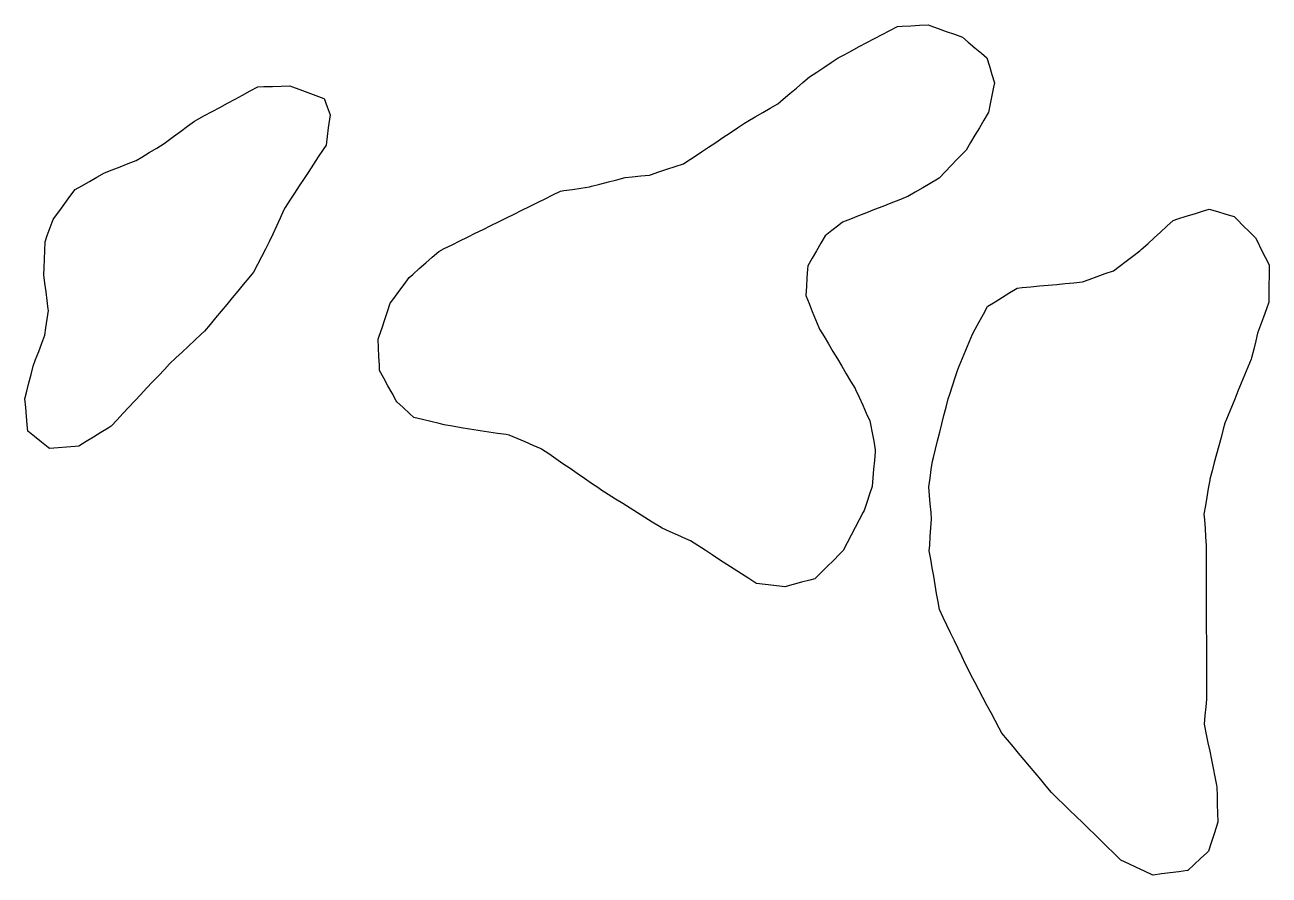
# Model space of a CAD drawing. Header units: millimetres. Extents: x 230 to 3347, y 514 to 5196.
# Drawn here: x 1905.8 to 2049.6, y 3884.6 to 3982.8 of the extents above; entities that cross this region are included whole.
import ezdxf

# ---------------------------------------------------------------- set-up
doc = ezdxf.new("R2010")
doc.units = ezdxf.units.MM
for name, color, linetype in [('ALL_HOLES', 1, 'Continuous'), ('OUTLINE_ISLAND_01_HOLE_259', 1, 'Continuous'), ('OUTLINE_ISLAND_01_HOLE_260', 1, 'Continuous'), ('OUTLINE_ISLAND_01_HOLE_261', 1, 'Continuous')]:
    doc.layers.add(name, color=color, linetype=linetype)

msp = doc.modelspace()

# ---------------------------------------------------------------- linework, layer by layer
at = {"layer": 'ALL_HOLES'}
for points in [[(2016.9649, 3979.0039), (2017.2522, 3978.0461), (2017.5395, 3977.0882), (2017.8268, 3976.1304), (2017.731, 3975.6471), (2017.5366, 3974.6661), (2017.3422, 3973.6852), (2017.1478, 3972.7043), (2017.1174, 3972.6536), (2016.6031, 3971.796), (2016.0888, 3970.9385), (2015.5744, 3970.0809), (2015.0601, 3969.2233), (2014.5458, 3968.3657), (2014.216, 3968.0196), (2013.5261, 3967.2956), (2012.8362, 3966.5717), (2012.1464, 3965.8478), (2011.4565, 3965.1238), (2011.2672, 3965.0129), (2010.4046, 3964.5071), (2009.5419, 3964.0013), (2008.6793, 3963.4955), (2007.8166, 3962.9897), (2007.7078, 3962.947), (2006.777, 3962.5816), (2005.8461, 3962.2163), (2004.9152, 3961.8509), (2003.9844, 3961.4855), (2003.0535, 3961.1201), (2002.1227, 3960.7548), (2001.1918, 3960.3894), (2000.2609, 3960.024), (1999.8369, 3959.6909), (1999.0505, 3959.0732), (1998.2641, 3958.4555), (1998.2623, 3958.4524), (1997.7623, 3957.5864), (1997.2622, 3956.7205), (1996.7621, 3955.8545), (1996.2621, 3954.9885), (1996.2344, 3954.5759), (1996.1674, 3953.5781), (1996.1005, 3952.5804), (1996.0335, 3951.5826), (1996.0456, 3951.5524), (1996.4144, 3950.6229), (1996.7833, 3949.6934), (1997.1521, 3948.7639), (1997.521, 3947.8344), (1997.6231, 3947.6637), (1998.1362, 3946.8054), (1998.6493, 3945.947), (1999.1625, 3945.0887), (1999.6756, 3944.2304), (2000.1887, 3943.3721), (2000.7019, 3942.5138), (2001.215, 3941.6555), (2001.7281, 3940.7972), (2001.775, 3940.695), (2002.1919, 3939.786), (2002.6088, 3938.877), (2003.0257, 3937.9681), (2003.4425, 3937.0591), (2003.5143, 3936.6722), (2003.6967, 3935.689), (2003.8792, 3934.7057), (2004.0616, 3933.7225), (2004.0406, 3933.478), (2003.9551, 3932.4816), (2003.8697, 3931.4853), (2003.7842, 3930.4889), (2003.6988, 3929.4926), (2003.3973, 3928.5808), (2003.0834, 3927.6313), (2002.7695, 3926.6819), (2002.6747, 3926.5014), (2002.2099, 3925.616), (2001.7451, 3924.7306), (2001.2802, 3923.8452), (2000.8154, 3922.9598), (2000.3506, 3922.0744), (1999.921, 3921.6452), (1999.2136, 3920.9384), (1998.5062, 3920.2316), (1997.7988, 3919.5248), (1997.0914, 3918.818), (1996.5119, 3918.6611), (1995.5466, 3918.3998), (1994.5814, 3918.1385), (1993.6161, 3917.8772), (1993.3132, 3917.9126), (1992.3199, 3918.0285), (1991.3267, 3918.1445), (1990.3334, 3918.2604), (1990.2676, 3918.303), (1989.4275, 3918.8454), (1988.5874, 3919.3878), (1987.7473, 3919.9302), (1986.9072, 3920.4726), (1986.067, 3921.015), (1985.2269, 3921.5575), (1984.3868, 3922.0999), (1983.5467, 3922.6423), (1982.7066, 3923.1847), (1982.1669, 3923.4264), (1981.2543, 3923.8351), (1980.3416, 3924.2439), (1979.429, 3924.6526), (1979.1324, 3924.8388), (1978.2854, 3925.3704), (1977.4385, 3925.9021), (1976.5915, 3926.4337), (1975.7445, 3926.9654), (1974.8976, 3927.497), (1974.0506, 3928.0287), (1973.2036, 3928.5603), (1972.3567, 3929.092), (1972.0922, 3929.2733), (1971.2675, 3929.8389), (1970.4428, 3930.4044), (1969.6181, 3930.97), (1968.7933, 3931.5355), (1967.9686, 3932.1011), (1967.1439, 3932.6666), (1966.3192, 3933.2322), (1965.4945, 3933.7977), (1965.4313, 3933.8252), (1964.5145, 3934.2245), (1963.5976, 3934.6237), (1962.6808, 3935.0229), (1961.764, 3935.4222), (1961.3836, 3935.4763), (1960.3936, 3935.617), (1959.4035, 3935.7578), (1958.4135, 3935.8986), (1958.1659, 3935.9404), (1957.1799, 3936.1069), (1956.1938, 3936.2733), (1955.2078, 3936.4398), (1954.2218, 3936.6063), (1953.6568, 3936.7425), (1952.6847, 3936.9769), (1951.7125, 3937.2113), (1950.7404, 3937.4457), (1950.2238, 3937.9191), (1949.4865, 3938.5947), (1948.7492, 3939.2702), (1948.6934, 3939.3723), (1948.2137, 3940.2497), (1947.7339, 3941.1271), (1947.2542, 3942.0045), (1946.7745, 3942.8819), (1946.7473, 3943.4885), (1946.7026, 3944.4875), (1946.6578, 3945.4865), (1946.6131, 3946.4855), (1946.7376, 3946.8603), (1947.053, 3947.8093), (1947.3683, 3948.7583), (1947.6836, 3949.7073), (1947.999, 3950.6562), (1948.4068, 3951.2089), (1949.0006, 3952.0136), (1949.5944, 3952.8182), (1950.1882, 3953.6228), (1950.6073, 3953.9943), (1951.3557, 3954.6576), (1952.104, 3955.321), (1952.8524, 3955.9843), (1953.6007, 3956.6476), (1954.248, 3956.9674), (1955.1446, 3957.4103), (1956.0412, 3957.8532), (1956.9377, 3958.2962), (1957.8343, 3958.7391), (1958.7308, 3959.182), (1959.6274, 3959.6249), (1960.5239, 3960.0679), (1961.4205, 3960.5108), (1962.3171, 3960.9537), (1963.2136, 3961.3966), (1964.1102, 3961.8396), (1965.0067, 3962.2825), (1965.9033, 3962.7254), (1966.7999, 3963.1684), (1967.6964, 3963.6113), (1968.0704, 3963.6673), (1969.0594, 3963.8153), (1970.0484, 3963.9633), (1971.0373, 3964.1114), (1971.277, 3964.1741), (1972.2443, 3964.4276), (1973.2117, 3964.681), (1974.179, 3964.9345), (1975.1464, 3965.1879), (1975.9743, 3965.2728), (1976.9691, 3965.3749), (1977.9638, 3965.4769), (1978.0811, 3965.5151), (1979.0319, 3965.8249), (1979.9828, 3966.1346), (1980.9336, 3966.4444), (1981.8844, 3966.7541), (1982.2973, 3967.0296), (1983.1291, 3967.5847), (1983.9609, 3968.1397), (1984.7927, 3968.6948), (1985.6245, 3969.2499), (1986.4563, 3969.8049), (1987.2881, 3970.36), (1988.1199, 3970.9151), (1988.9517, 3971.4701), (1989.3314, 3971.6914), (1990.1954, 3972.1948), (1991.0595, 3972.6982), (1991.9235, 3973.2017), (1992.7875, 3973.7051), (1993.4118, 3974.2329), (1994.1755, 3974.8785), (1994.9392, 3975.524), (1995.7029, 3976.1696), (1996.4665, 3976.8152), (1997.2918, 3977.3657), (1998.1238, 3977.9206), (1998.9557, 3978.4755), (1999.7876, 3979.0304), (2000.4462, 3979.3781), (2001.3305, 3979.845), (2002.2148, 3980.3118), (2003.0991, 3980.7787), (2003.9834, 3981.2456), (2004.8678, 3981.7125), (2005.7521, 3982.1794), (2006.6364, 3982.6463), (2007.1626, 3982.6734), (2008.1613, 3982.7249), (2009.16, 3982.7764), (2010.1586, 3982.828), (2010.3843, 3982.7473), (2011.3259, 3982.4107), (2012.2676, 3982.074), (2013.2092, 3981.7374), (2014.1508, 3981.4008), (2014.8099, 3980.8395), (2015.5711, 3980.1911), (2016.3324, 3979.5426)], [(1940.3712, 3974.3008), (1940.7076, 3973.3591), (1941.0439, 3972.4173), (1940.9782, 3971.9188), (1940.8474, 3970.9274), (1940.7167, 3969.936), (1940.586, 3968.9446), (1940.2335, 3968.4078), (1939.6847, 3967.5719), (1939.1358, 3966.736), (1938.5869, 3965.9001), (1938.038, 3965.0642), (1937.4891, 3964.2283), (1936.9402, 3963.3924), (1936.3913, 3962.5565), (1935.8425, 3961.7206), (1935.6857, 3961.3784), (1935.2694, 3960.4692), (1934.853, 3959.56), (1934.4366, 3958.6508), (1934.0203, 3957.7416), (1933.5927, 3956.9232), (1933.1296, 3956.0369), (1932.6665, 3955.1506), (1932.2034, 3954.2643), (1931.6517, 3953.5982), (1931.0139, 3952.828), (1930.3761, 3952.0578), (1929.7383, 3951.2877), (1929.1005, 3950.5175), (1928.4626, 3949.7473), (1927.8248, 3948.9771), (1927.187, 3948.2069), (1926.5492, 3947.4367), (1926.1474, 3947.0617), (1925.4163, 3946.3794), (1924.6853, 3945.697), (1923.9543, 3945.0147), (1923.2232, 3944.3324), (1922.4922, 3943.65), (1921.8968, 3943.0131), (1921.2138, 3942.2827), (1920.5309, 3941.5522), (1919.848, 3940.8217), (1919.165, 3940.0912), (1918.4821, 3939.3607), (1917.7992, 3938.6302), (1917.1162, 3937.8998), (1916.4333, 3937.1693), (1915.7504, 3936.4388), (1915.4053, 3936.2271), (1914.5528, 3935.7044), (1913.7003, 3935.1816), (1912.8478, 3934.6589), (1911.9954, 3934.1361), (1911.6002, 3934.1065), (1910.603, 3934.0317), (1909.6058, 3933.957), (1908.6086, 3933.8822), (1908.472, 3933.9907), (1907.689, 3934.6128), (1906.906, 3935.2348), (1906.123, 3935.8568), (1906.0531, 3936.6169), (1905.9615, 3937.6127), (1905.87, 3938.6085), (1905.7784, 3939.6043), (1905.9998, 3940.4813), (1906.2445, 3941.4509), (1906.4892, 3942.4205), (1906.7339, 3943.3901), (1907.0226, 3944.1598), (1907.3737, 3945.0961), (1907.7248, 3946.0324), (1908.0759, 3946.9688), (1908.2055, 3947.8297), (1908.3544, 3948.8186), (1908.5033, 3949.8075), (1908.4805, 3949.987), (1908.3547, 3950.979), (1908.2289, 3951.9711), (1908.1031, 3952.9632), (1907.9774, 3953.9552), (1908.0061, 3954.7638), (1908.0416, 3955.7632), (1908.0771, 3956.7625), (1908.1126, 3957.7619), (1908.3694, 3958.4708), (1908.71, 3959.411), (1909.0507, 3960.3512), (1909.2145, 3960.5742), (1909.8066, 3961.38), (1910.3988, 3962.1858), (1910.9909, 3962.9917), (1911.583, 3963.7975), (1912.3571, 3964.2353), (1913.2276, 3964.7276), (1914.098, 3965.2199), (1914.9684, 3965.7122), (1915.8569, 3966.0614), (1916.7876, 3966.4272), (1917.7183, 3966.7929), (1918.649, 3967.1587), (1919.3, 3967.553), (1920.1553, 3968.071), (1921.0107, 3968.5891), (1921.866, 3969.1071), (1922.1693, 3969.3319), (1922.9725, 3969.9275), (1923.7758, 3970.5231), (1924.5791, 3971.1187), (1925.3824, 3971.7143), (1925.667, 3971.8679), (1926.5472, 3972.3426), (1927.4273, 3972.8173), (1928.3074, 3973.292), (1929.1876, 3973.7668), (1930.0677, 3974.2415), (1930.9478, 3974.7162), (1931.828, 3975.1909), (1932.7081, 3975.6657), (1933.3981, 3975.6884), (1934.3975, 3975.7212), (1935.397, 3975.7541), (1936.3964, 3975.7869), (1936.5989, 3975.7112), (1937.5356, 3975.361), (1938.4722, 3975.0108), (1939.4089, 3974.6606), (1940.3456, 3974.3104)], [(2042.664, 3961.5353), (2043.6218, 3961.2479), (2044.5797, 3960.9605), (2045.5375, 3960.6732), (2045.8861, 3960.3251), (2046.5937, 3959.6185), (2047.3014, 3958.9119), (2048.009, 3958.2053), (2048.2264, 3957.7741), (2048.6765, 3956.8812), (2049.1267, 3955.9882), (2049.5768, 3955.0952), (2049.575, 3954.7836), (2049.5691, 3953.7836), (2049.5633, 3952.7836), (2049.5574, 3951.7836), (2049.5516, 3950.7837), (2049.2664, 3950.0002), (2048.9243, 3949.0606), (2048.5823, 3948.1209), (2048.2402, 3947.1812), (2048.0285, 3946.3036), (2047.7939, 3945.3315), (2047.5594, 3944.3594), (2047.491, 3944.1926), (2047.112, 3943.2672), (2046.733, 3942.3418), (2046.354, 3941.4164), (2045.975, 3940.491), (2045.596, 3939.5656), (2045.217, 3938.6402), (2044.838, 3937.7148), (2044.459, 3936.7894), (2044.2792, 3936.1172), (2044.0207, 3935.1512), (2043.7622, 3934.1852), (2043.5037, 3933.2192), (2043.2452, 3932.2532), (2042.9868, 3931.2872), (2042.7283, 3930.3211), (2042.7115, 3930.2211), (2042.5463, 3929.2348), (2042.3811, 3928.2486), (2042.2159, 3927.2623), (2042.0507, 3926.276), (2042.0967, 3925.6327), (2042.1681, 3924.6352), (2042.2394, 3923.6378), (2042.3107, 3922.6403), (2042.3115, 3921.8826), (2042.3124, 3920.8826), (2042.3134, 3919.8826), (2042.3144, 3918.8826), (2042.3153, 3917.8826), (2042.3163, 3916.8826), (2042.3173, 3915.8826), (2042.3182, 3914.8826), (2042.3192, 3913.8826), (2042.3202, 3912.8826), (2042.3211, 3911.8826), (2042.3221, 3910.8826), (2042.3231, 3909.8826), (2042.324, 3908.8826), (2042.325, 3907.8826), (2042.326, 3906.8826), (2042.3269, 3905.8826), (2042.3279, 3904.8826), (2042.2473, 3904.007), (2042.1556, 3903.0112), (2042.0639, 3902.0154), (2042.1073, 3901.8041), (2042.3083, 3900.8246), (2042.5093, 3899.845), (2042.7103, 3898.8654), (2042.9113, 3897.8858), (2043.1123, 3896.9062), (2043.3133, 3895.9266), (2043.5143, 3894.947), (2043.5217, 3894.7301), (2043.5557, 3893.7307), (2043.5896, 3892.7313), (2043.6236, 3891.7319), (2043.6576, 3890.7324), (2043.4779, 3890.1767), (2043.1701, 3889.2252), (2042.8624, 3888.2738), (2042.5547, 3887.3223), (2042.3624, 3887.1423), (2041.6322, 3886.459), (2040.9021, 3885.7757), (2040.172, 3885.0924), (2040.1303, 3885.0869), (2039.1391, 3884.9544), (2038.1479, 3884.822), (2037.1567, 3884.6895), (2036.1655, 3884.5571), (2036.0749, 3884.5994), (2035.1689, 3885.0226), (2034.2629, 3885.4458), (2033.3568, 3885.869), (2032.4508, 3886.2922), (2032.2917, 3886.4472), (2031.5755, 3887.1451), (2030.8592, 3887.843), (2030.143, 3888.5408), (2029.4268, 3889.2387), (2028.7106, 3889.9366), (2027.9943, 3890.6344), (2027.2781, 3891.3323), (2026.5619, 3892.0302), (2025.8456, 3892.728), (2025.1294, 3893.4259), (2024.4132, 3894.1238), (2023.8239, 3894.8295), (2023.183, 3895.5972), (2022.5422, 3896.3648), (2021.9013, 3897.1324), (2021.2604, 3897.9001), (2020.6195, 3898.6677), (2019.9786, 3899.4353), (2019.3377, 3900.203), (2018.6968, 3900.9706), (2018.3872, 3901.5493), (2017.9155, 3902.431), (2017.4437, 3903.3128), (2016.9719, 3904.1945), (2016.5002, 3905.0762), (2016.0284, 3905.958), (2015.5567, 3906.8397), (2015.0849, 3907.7214), (2014.9307, 3908.0424), (2014.4976, 3908.9437), (2014.0644, 3909.8451), (2013.6313, 3910.7464), (2013.1981, 3911.6477), (2012.765, 3912.549), (2012.3318, 3913.4503), (2011.8987, 3914.3517), (2011.4655, 3915.253), (2011.3143, 3916.1393), (2011.1461, 3917.125), (2010.9778, 3918.1108), (2010.8096, 3919.0965), (2010.6414, 3920.0823), (2010.4732, 3921.068), (2010.305, 3922.0538), (2010.3514, 3922.7022), (2010.4227, 3923.6997), (2010.4941, 3924.6971), (2010.5654, 3925.6946), (2010.5004, 3926.4599), (2010.4158, 3927.4563), (2010.3311, 3928.4527), (2010.2465, 3929.4492), (2010.387, 3930.4352), (2010.5282, 3931.4252), (2010.6693, 3932.4152), (2010.7745, 3932.8309), (2011.0199, 3933.8003), (2011.2652, 3934.7698), (2011.5105, 3935.7392), (2011.7558, 3936.7087), (2012.0011, 3937.6781), (2012.2465, 3938.6475), (2012.4918, 3939.617), (2012.6674, 3940.1576), (2012.9763, 3941.1087), (2013.2852, 3942.0598), (2013.5941, 3943.0109), (2013.7571, 3943.3978), (2014.1451, 3944.3195), (2014.5332, 3945.2411), (2014.9212, 3946.1627), (2015.3093, 3947.0844), (2015.6062, 3947.6394), (2016.0779, 3948.5212), (2016.5496, 3949.403), (2017.0212, 3950.2847), (2017.0649, 3950.3117), (2017.916, 3950.8367), (2018.7671, 3951.3617), (2019.6182, 3951.8867), (2020.4693, 3952.4117), (2021.0453, 3952.4656), (2022.0409, 3952.5588), (2023.0366, 3952.652), (2024.0322, 3952.7451), (2025.0279, 3952.8383), (2026.0235, 3952.9315), (2027.0192, 3953.0247), (2028.0148, 3953.1178), (2028.7618, 3953.3906), (2029.7011, 3953.7337), (2030.6404, 3954.0768), (2031.5797, 3954.4198), (2032.2399, 3954.911), (2033.0422, 3955.5079), (2033.8445, 3956.1049), (2034.6468, 3956.7018), (2034.8079, 3956.8501), (2035.5435, 3957.5276), (2036.2791, 3958.205), (2037.0147, 3958.8825), (2037.7502, 3959.5599), (2038.4858, 3960.2374), (2039.032, 3960.407), (2039.987, 3960.7037), (2040.942, 3961.0004), (2041.8969, 3961.297)]]:
    msp.add_lwpolyline(points, close=True, dxfattribs=at)
at = {"layer": 'OUTLINE_ISLAND_01_HOLE_259'}
msp.add_lwpolyline([(2042.664, 3961.5353), (2043.6218, 3961.2479), (2044.5797, 3960.9605), (2045.5375, 3960.6732), (2045.8861, 3960.3251), (2046.5937, 3959.6185), (2047.3014, 3958.9119), (2048.009, 3958.2053), (2048.2264, 3957.7741), (2048.6765, 3956.8812), (2049.1267, 3955.9882), (2049.5768, 3955.0952), (2049.575, 3954.7836), (2049.5691, 3953.7836), (2049.5633, 3952.7836), (2049.5574, 3951.7836), (2049.5516, 3950.7837), (2049.2664, 3950.0002), (2048.9243, 3949.0606), (2048.5823, 3948.1209), (2048.2402, 3947.1812), (2048.0285, 3946.3036), (2047.7939, 3945.3315), (2047.5594, 3944.3594), (2047.491, 3944.1926), (2047.112, 3943.2672), (2046.733, 3942.3418), (2046.354, 3941.4164), (2045.975, 3940.491), (2045.596, 3939.5656), (2045.217, 3938.6402), (2044.838, 3937.7148), (2044.459, 3936.7894), (2044.2792, 3936.1172), (2044.0207, 3935.1512), (2043.7622, 3934.1852), (2043.5037, 3933.2192), (2043.2452, 3932.2532), (2042.9868, 3931.2872), (2042.7283, 3930.3211), (2042.7115, 3930.2211), (2042.5463, 3929.2348), (2042.3811, 3928.2486), (2042.2159, 3927.2623), (2042.0507, 3926.276), (2042.0967, 3925.6327), (2042.1681, 3924.6352), (2042.2394, 3923.6378), (2042.3107, 3922.6403), (2042.3115, 3921.8826), (2042.3124, 3920.8826), (2042.3134, 3919.8826), (2042.3144, 3918.8826), (2042.3153, 3917.8826), (2042.3163, 3916.8826), (2042.3173, 3915.8826), (2042.3182, 3914.8826), (2042.3192, 3913.8826), (2042.3202, 3912.8826), (2042.3211, 3911.8826), (2042.3221, 3910.8826), (2042.3231, 3909.8826), (2042.324, 3908.8826), (2042.325, 3907.8826), (2042.326, 3906.8826), (2042.3269, 3905.8826), (2042.3279, 3904.8826), (2042.2473, 3904.007), (2042.1556, 3903.0112), (2042.0639, 3902.0154), (2042.1073, 3901.8041), (2042.3083, 3900.8246), (2042.5093, 3899.845), (2042.7103, 3898.8654), (2042.9113, 3897.8858), (2043.1123, 3896.9062), (2043.3133, 3895.9266), (2043.5143, 3894.947), (2043.5217, 3894.7301), (2043.5557, 3893.7307), (2043.5896, 3892.7313), (2043.6236, 3891.7319), (2043.6576, 3890.7324), (2043.4779, 3890.1767), (2043.1701, 3889.2252), (2042.8624, 3888.2738), (2042.5547, 3887.3223), (2042.3624, 3887.1423), (2041.6322, 3886.459), (2040.9021, 3885.7757), (2040.172, 3885.0924), (2040.1303, 3885.0869), (2039.1391, 3884.9544), (2038.1479, 3884.822), (2037.1567, 3884.6895), (2036.1655, 3884.5571), (2036.0749, 3884.5994), (2035.1689, 3885.0226), (2034.2629, 3885.4458), (2033.3568, 3885.869), (2032.4508, 3886.2922), (2032.2917, 3886.4472), (2031.5755, 3887.1451), (2030.8592, 3887.843), (2030.143, 3888.5408), (2029.4268, 3889.2387), (2028.7106, 3889.9366), (2027.9943, 3890.6344), (2027.2781, 3891.3323), (2026.5619, 3892.0302), (2025.8456, 3892.728), (2025.1294, 3893.4259), (2024.4132, 3894.1238), (2023.8239, 3894.8295), (2023.183, 3895.5972), (2022.5422, 3896.3648), (2021.9013, 3897.1324), (2021.2604, 3897.9001), (2020.6195, 3898.6677), (2019.9786, 3899.4353), (2019.3377, 3900.203), (2018.6968, 3900.9706), (2018.3872, 3901.5493), (2017.9155, 3902.431), (2017.4437, 3903.3128), (2016.9719, 3904.1945), (2016.5002, 3905.0762), (2016.0284, 3905.958), (2015.5567, 3906.8397), (2015.0849, 3907.7214), (2014.9307, 3908.0424), (2014.4976, 3908.9437), (2014.0644, 3909.8451), (2013.6313, 3910.7464), (2013.1981, 3911.6477), (2012.765, 3912.549), (2012.3318, 3913.4503), (2011.8987, 3914.3517), (2011.4655, 3915.253), (2011.3143, 3916.1393), (2011.1461, 3917.125), (2010.9778, 3918.1108), (2010.8096, 3919.0965), (2010.6414, 3920.0823), (2010.4732, 3921.068), (2010.305, 3922.0538), (2010.3514, 3922.7022), (2010.4227, 3923.6997), (2010.4941, 3924.6971), (2010.5654, 3925.6946), (2010.5004, 3926.4599), (2010.4158, 3927.4563), (2010.3311, 3928.4527), (2010.2465, 3929.4492), (2010.387, 3930.4352), (2010.5282, 3931.4252), (2010.6693, 3932.4152), (2010.7745, 3932.8309), (2011.0199, 3933.8003), (2011.2652, 3934.7698), (2011.5105, 3935.7392), (2011.7558, 3936.7087), (2012.0011, 3937.6781), (2012.2465, 3938.6475), (2012.4918, 3939.617), (2012.6674, 3940.1576), (2012.9763, 3941.1087), (2013.2852, 3942.0598), (2013.5941, 3943.0109), (2013.7571, 3943.3978), (2014.1451, 3944.3195), (2014.5332, 3945.2411), (2014.9212, 3946.1627), (2015.3093, 3947.0844), (2015.6062, 3947.6394), (2016.0779, 3948.5212), (2016.5496, 3949.403), (2017.0212, 3950.2847), (2017.0649, 3950.3117), (2017.916, 3950.8367), (2018.7671, 3951.3617), (2019.6182, 3951.8867), (2020.4693, 3952.4117), (2021.0453, 3952.4656), (2022.0409, 3952.5588), (2023.0366, 3952.652), (2024.0322, 3952.7451), (2025.0279, 3952.8383), (2026.0235, 3952.9315), (2027.0192, 3953.0247), (2028.0148, 3953.1178), (2028.7618, 3953.3906), (2029.7011, 3953.7337), (2030.6404, 3954.0768), (2031.5797, 3954.4198), (2032.2399, 3954.911), (2033.0422, 3955.5079), (2033.8445, 3956.1049), (2034.6468, 3956.7018), (2034.8079, 3956.8501), (2035.5435, 3957.5276), (2036.2791, 3958.205), (2037.0147, 3958.8825), (2037.7502, 3959.5599), (2038.4858, 3960.2374), (2039.032, 3960.407), (2039.987, 3960.7037), (2040.942, 3961.0004), (2041.8969, 3961.297)], close=True, dxfattribs=at)
at = {"layer": 'OUTLINE_ISLAND_01_HOLE_260'}
msp.add_lwpolyline([(1940.3712, 3974.3008), (1940.7076, 3973.3591), (1941.0439, 3972.4173), (1940.9782, 3971.9188), (1940.8474, 3970.9274), (1940.7167, 3969.936), (1940.586, 3968.9446), (1940.2335, 3968.4078), (1939.6847, 3967.5719), (1939.1358, 3966.736), (1938.5869, 3965.9001), (1938.038, 3965.0642), (1937.4891, 3964.2283), (1936.9402, 3963.3924), (1936.3913, 3962.5565), (1935.8425, 3961.7206), (1935.6857, 3961.3784), (1935.2694, 3960.4692), (1934.853, 3959.56), (1934.4366, 3958.6508), (1934.0203, 3957.7416), (1933.5927, 3956.9232), (1933.1296, 3956.0369), (1932.6665, 3955.1506), (1932.2034, 3954.2643), (1931.6517, 3953.5982), (1931.0139, 3952.828), (1930.3761, 3952.0578), (1929.7383, 3951.2877), (1929.1005, 3950.5175), (1928.4626, 3949.7473), (1927.8248, 3948.9771), (1927.187, 3948.2069), (1926.5492, 3947.4367), (1926.1474, 3947.0617), (1925.4163, 3946.3794), (1924.6853, 3945.697), (1923.9543, 3945.0147), (1923.2232, 3944.3324), (1922.4922, 3943.65), (1921.8968, 3943.0131), (1921.2138, 3942.2827), (1920.5309, 3941.5522), (1919.848, 3940.8217), (1919.165, 3940.0912), (1918.4821, 3939.3607), (1917.7992, 3938.6302), (1917.1162, 3937.8998), (1916.4333, 3937.1693), (1915.7504, 3936.4388), (1915.4053, 3936.2271), (1914.5528, 3935.7044), (1913.7003, 3935.1816), (1912.8478, 3934.6589), (1911.9954, 3934.1361), (1911.6002, 3934.1065), (1910.603, 3934.0317), (1909.6058, 3933.957), (1908.6086, 3933.8822), (1908.472, 3933.9907), (1907.689, 3934.6128), (1906.906, 3935.2348), (1906.123, 3935.8568), (1906.0531, 3936.6169), (1905.9615, 3937.6127), (1905.87, 3938.6085), (1905.7784, 3939.6043), (1905.9998, 3940.4813), (1906.2445, 3941.4509), (1906.4892, 3942.4205), (1906.7339, 3943.3901), (1907.0226, 3944.1598), (1907.3737, 3945.0961), (1907.7248, 3946.0324), (1908.0759, 3946.9688), (1908.2055, 3947.8297), (1908.3544, 3948.8186), (1908.5033, 3949.8075), (1908.4805, 3949.987), (1908.3547, 3950.979), (1908.2289, 3951.9711), (1908.1031, 3952.9632), (1907.9774, 3953.9552), (1908.0061, 3954.7638), (1908.0416, 3955.7632), (1908.0771, 3956.7625), (1908.1126, 3957.7619), (1908.3694, 3958.4708), (1908.71, 3959.411), (1909.0507, 3960.3512), (1909.2145, 3960.5742), (1909.8066, 3961.38), (1910.3988, 3962.1858), (1910.9909, 3962.9917), (1911.583, 3963.7975), (1912.3571, 3964.2353), (1913.2276, 3964.7276), (1914.098, 3965.2199), (1914.9684, 3965.7122), (1915.8569, 3966.0614), (1916.7876, 3966.4272), (1917.7183, 3966.7929), (1918.649, 3967.1587), (1919.3, 3967.553), (1920.1553, 3968.071), (1921.0107, 3968.5891), (1921.866, 3969.1071), (1922.1693, 3969.3319), (1922.9725, 3969.9275), (1923.7758, 3970.5231), (1924.5791, 3971.1187), (1925.3824, 3971.7143), (1925.667, 3971.8679), (1926.5472, 3972.3426), (1927.4273, 3972.8173), (1928.3074, 3973.292), (1929.1876, 3973.7668), (1930.0677, 3974.2415), (1930.9478, 3974.7162), (1931.828, 3975.1909), (1932.7081, 3975.6657), (1933.3981, 3975.6884), (1934.3975, 3975.7212), (1935.397, 3975.7541), (1936.3964, 3975.7869), (1936.5989, 3975.7112), (1937.5356, 3975.361), (1938.4722, 3975.0108), (1939.4089, 3974.6606), (1940.3456, 3974.3104)], close=True, dxfattribs=at)
at = {"layer": 'OUTLINE_ISLAND_01_HOLE_261'}
msp.add_lwpolyline([(2016.9649, 3979.0039), (2017.2522, 3978.0461), (2017.5395, 3977.0882), (2017.8268, 3976.1304), (2017.731, 3975.6471), (2017.5366, 3974.6661), (2017.3422, 3973.6852), (2017.1478, 3972.7043), (2017.1174, 3972.6536), (2016.6031, 3971.796), (2016.0888, 3970.9385), (2015.5744, 3970.0809), (2015.0601, 3969.2233), (2014.5458, 3968.3657), (2014.216, 3968.0196), (2013.5261, 3967.2956), (2012.8362, 3966.5717), (2012.1464, 3965.8478), (2011.4565, 3965.1238), (2011.2672, 3965.0129), (2010.4046, 3964.5071), (2009.5419, 3964.0013), (2008.6793, 3963.4955), (2007.8166, 3962.9897), (2007.7078, 3962.947), (2006.777, 3962.5816), (2005.8461, 3962.2163), (2004.9152, 3961.8509), (2003.9844, 3961.4855), (2003.0535, 3961.1201), (2002.1227, 3960.7548), (2001.1918, 3960.3894), (2000.2609, 3960.024), (1999.8369, 3959.6909), (1999.0505, 3959.0732), (1998.2641, 3958.4555), (1998.2623, 3958.4524), (1997.7623, 3957.5864), (1997.2622, 3956.7205), (1996.7621, 3955.8545), (1996.2621, 3954.9885), (1996.2344, 3954.5759), (1996.1674, 3953.5781), (1996.1005, 3952.5804), (1996.0335, 3951.5826), (1996.0456, 3951.5524), (1996.4144, 3950.6229), (1996.7833, 3949.6934), (1997.1521, 3948.7639), (1997.521, 3947.8344), (1997.6231, 3947.6637), (1998.1362, 3946.8054), (1998.6493, 3945.947), (1999.1625, 3945.0887), (1999.6756, 3944.2304), (2000.1887, 3943.3721), (2000.7019, 3942.5138), (2001.215, 3941.6555), (2001.7281, 3940.7972), (2001.775, 3940.695), (2002.1919, 3939.786), (2002.6088, 3938.877), (2003.0257, 3937.9681), (2003.4425, 3937.0591), (2003.5143, 3936.6722), (2003.6967, 3935.689), (2003.8792, 3934.7057), (2004.0616, 3933.7225), (2004.0406, 3933.478), (2003.9551, 3932.4816), (2003.8697, 3931.4853), (2003.7842, 3930.4889), (2003.6988, 3929.4926), (2003.3973, 3928.5808), (2003.0834, 3927.6313), (2002.7695, 3926.6819), (2002.6747, 3926.5014), (2002.2099, 3925.616), (2001.7451, 3924.7306), (2001.2802, 3923.8452), (2000.8154, 3922.9598), (2000.3506, 3922.0744), (1999.921, 3921.6452), (1999.2136, 3920.9384), (1998.5062, 3920.2316), (1997.7988, 3919.5248), (1997.0914, 3918.818), (1996.5119, 3918.6611), (1995.5466, 3918.3998), (1994.5814, 3918.1385), (1993.6161, 3917.8772), (1993.3132, 3917.9126), (1992.3199, 3918.0285), (1991.3267, 3918.1445), (1990.3334, 3918.2604), (1990.2676, 3918.303), (1989.4275, 3918.8454), (1988.5874, 3919.3878), (1987.7473, 3919.9302), (1986.9072, 3920.4726), (1986.067, 3921.015), (1985.2269, 3921.5575), (1984.3868, 3922.0999), (1983.5467, 3922.6423), (1982.7066, 3923.1847), (1982.1669, 3923.4264), (1981.2543, 3923.8351), (1980.3416, 3924.2439), (1979.429, 3924.6526), (1979.1324, 3924.8388), (1978.2854, 3925.3704), (1977.4385, 3925.9021), (1976.5915, 3926.4337), (1975.7445, 3926.9654), (1974.8976, 3927.497), (1974.0506, 3928.0287), (1973.2036, 3928.5603), (1972.3567, 3929.092), (1972.0922, 3929.2733), (1971.2675, 3929.8389), (1970.4428, 3930.4044), (1969.6181, 3930.97), (1968.7933, 3931.5355), (1967.9686, 3932.1011), (1967.1439, 3932.6666), (1966.3192, 3933.2322), (1965.4945, 3933.7977), (1965.4313, 3933.8252), (1964.5145, 3934.2245), (1963.5976, 3934.6237), (1962.6808, 3935.0229), (1961.764, 3935.4222), (1961.3836, 3935.4763), (1960.3936, 3935.617), (1959.4035, 3935.7578), (1958.4135, 3935.8986), (1958.1659, 3935.9404), (1957.1799, 3936.1069), (1956.1938, 3936.2733), (1955.2078, 3936.4398), (1954.2218, 3936.6063), (1953.6568, 3936.7425), (1952.6847, 3936.9769), (1951.7125, 3937.2113), (1950.7404, 3937.4457), (1950.2238, 3937.9191), (1949.4865, 3938.5947), (1948.7492, 3939.2702), (1948.6934, 3939.3723), (1948.2137, 3940.2497), (1947.7339, 3941.1271), (1947.2542, 3942.0045), (1946.7745, 3942.8819), (1946.7473, 3943.4885), (1946.7026, 3944.4875), (1946.6578, 3945.4865), (1946.6131, 3946.4855), (1946.7376, 3946.8603), (1947.053, 3947.8093), (1947.3683, 3948.7583), (1947.6836, 3949.7073), (1947.999, 3950.6562), (1948.4068, 3951.2089), (1949.0006, 3952.0136), (1949.5944, 3952.8182), (1950.1882, 3953.6228), (1950.6073, 3953.9943), (1951.3557, 3954.6576), (1952.104, 3955.321), (1952.8524, 3955.9843), (1953.6007, 3956.6476), (1954.248, 3956.9674), (1955.1446, 3957.4103), (1956.0412, 3957.8532), (1956.9377, 3958.2962), (1957.8343, 3958.7391), (1958.7308, 3959.182), (1959.6274, 3959.6249), (1960.5239, 3960.0679), (1961.4205, 3960.5108), (1962.3171, 3960.9537), (1963.2136, 3961.3966), (1964.1102, 3961.8396), (1965.0067, 3962.2825), (1965.9033, 3962.7254), (1966.7999, 3963.1684), (1967.6964, 3963.6113), (1968.0704, 3963.6673), (1969.0594, 3963.8153), (1970.0484, 3963.9633), (1971.0373, 3964.1114), (1971.277, 3964.1741), (1972.2443, 3964.4276), (1973.2117, 3964.681), (1974.179, 3964.9345), (1975.1464, 3965.1879), (1975.9743, 3965.2728), (1976.9691, 3965.3749), (1977.9638, 3965.4769), (1978.0811, 3965.5151), (1979.0319, 3965.8249), (1979.9828, 3966.1346), (1980.9336, 3966.4444), (1981.8844, 3966.7541), (1982.2973, 3967.0296), (1983.1291, 3967.5847), (1983.9609, 3968.1397), (1984.7927, 3968.6948), (1985.6245, 3969.2499), (1986.4563, 3969.8049), (1987.2881, 3970.36), (1988.1199, 3970.9151), (1988.9517, 3971.4701), (1989.3314, 3971.6914), (1990.1954, 3972.1948), (1991.0595, 3972.6982), (1991.9235, 3973.2017), (1992.7875, 3973.7051), (1993.4118, 3974.2329), (1994.1755, 3974.8785), (1994.9392, 3975.524), (1995.7029, 3976.1696), (1996.4665, 3976.8152), (1997.2918, 3977.3657), (1998.1238, 3977.9206), (1998.9557, 3978.4755), (1999.7876, 3979.0304), (2000.4462, 3979.3781), (2001.3305, 3979.845), (2002.2148, 3980.3118), (2003.0991, 3980.7787), (2003.9834, 3981.2456), (2004.8678, 3981.7125), (2005.7521, 3982.1794), (2006.6364, 3982.6463), (2007.1626, 3982.6734), (2008.1613, 3982.7249), (2009.16, 3982.7764), (2010.1586, 3982.828), (2010.3843, 3982.7473), (2011.3259, 3982.4107), (2012.2676, 3982.074), (2013.2092, 3981.7374), (2014.1508, 3981.4008), (2014.8099, 3980.8395), (2015.5711, 3980.1911), (2016.3324, 3979.5426)], close=True, dxfattribs=at)

doc.saveas('drawing.dxf')
